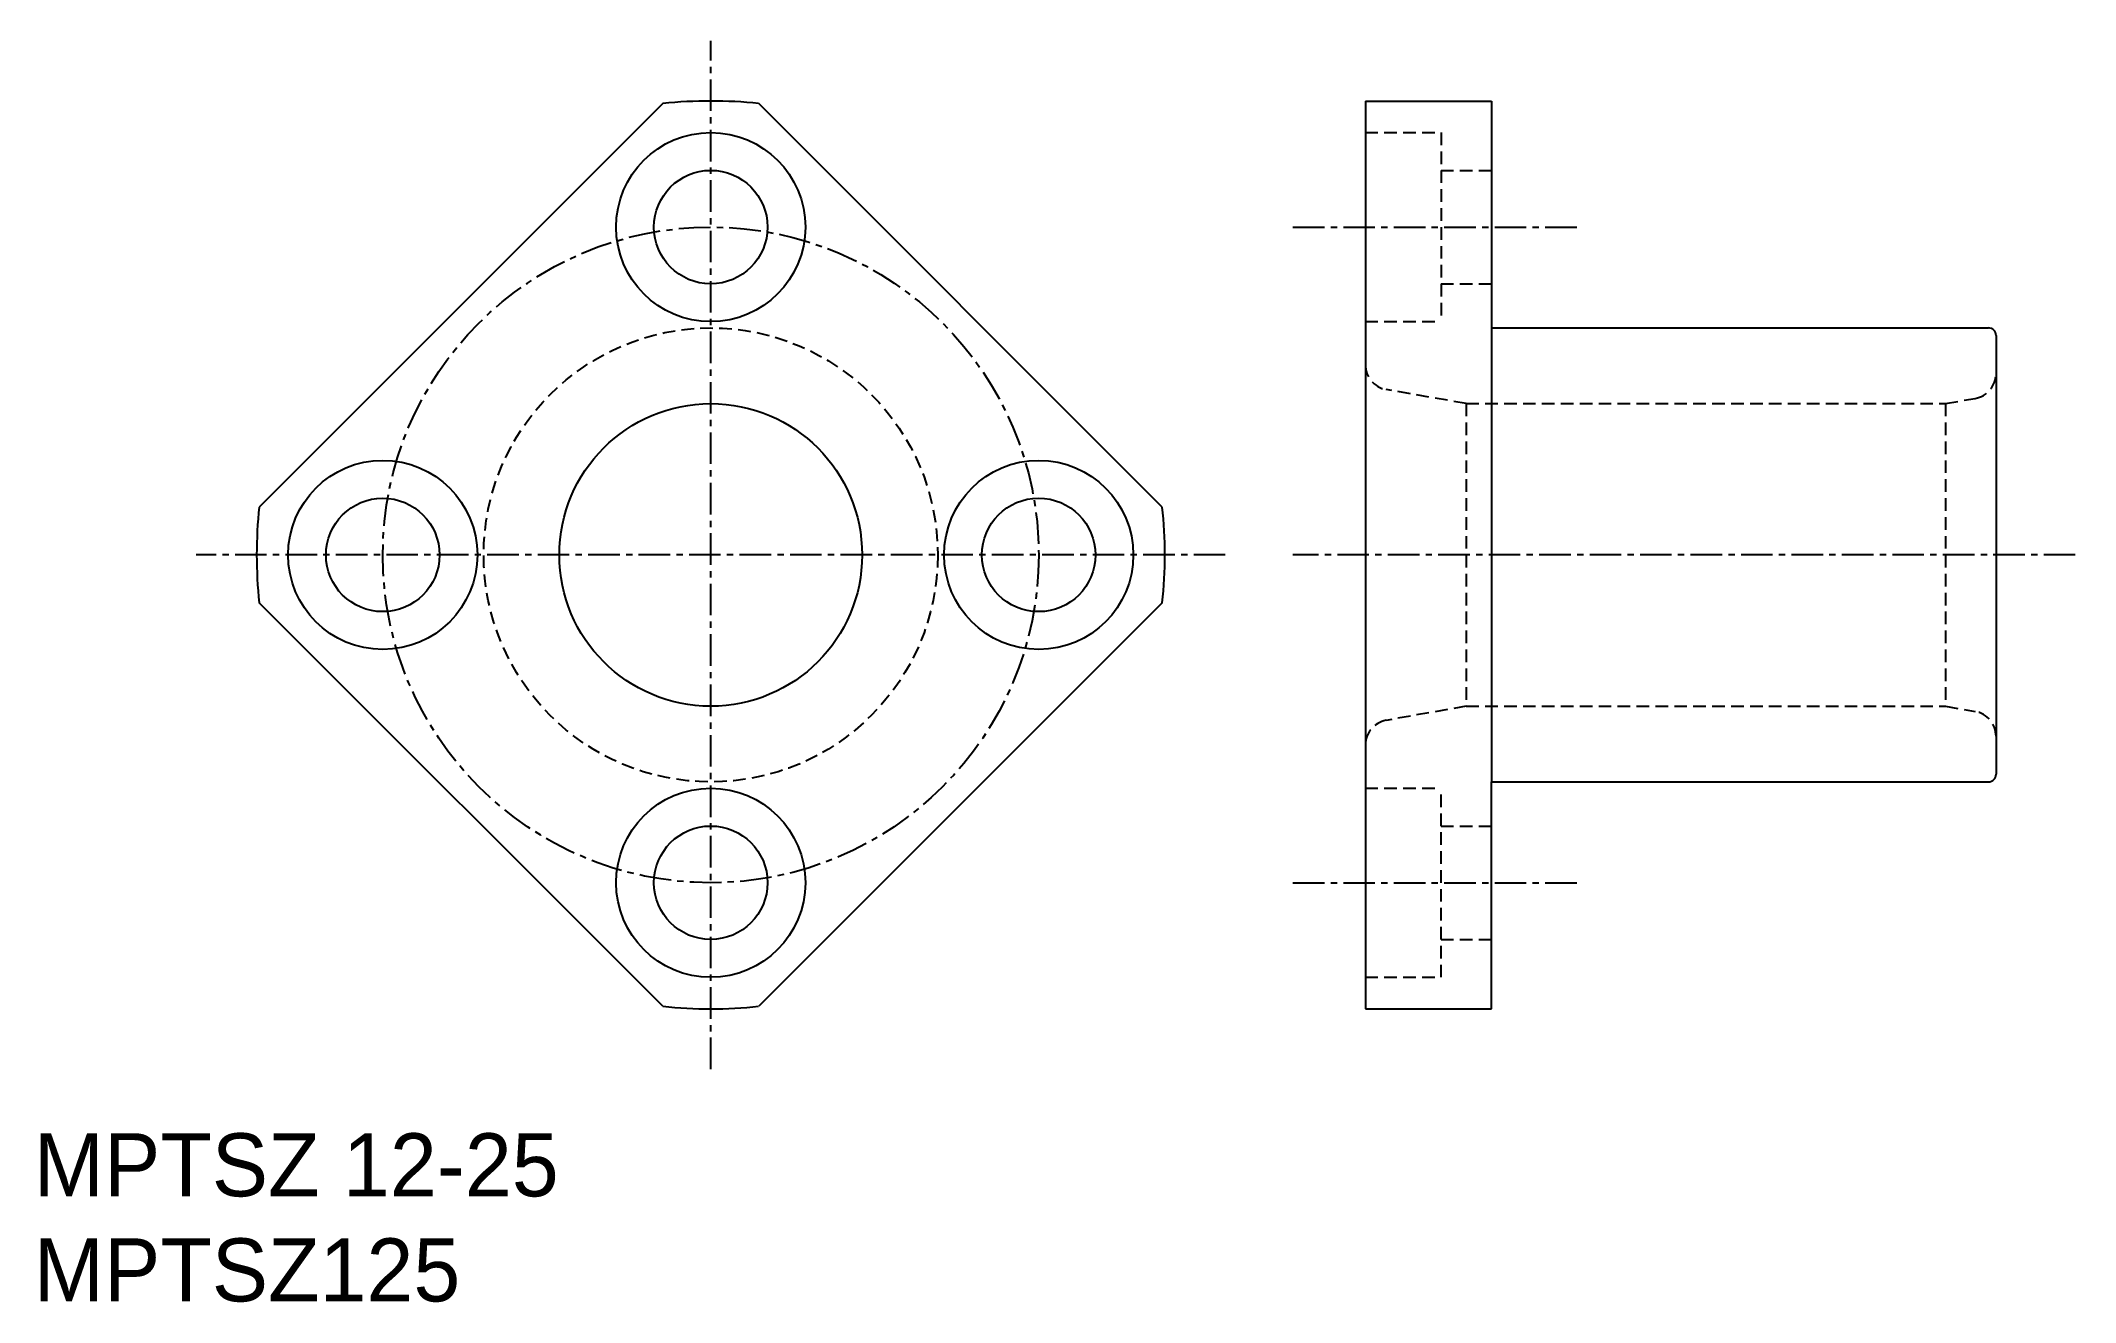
# Model space of a CAD drawing. Extents: x 46.9 to 127.6, y 86.6 to 136.6.
import ezdxf

# ---------------------------------------------------------------- set-up
doc = ezdxf.new("R2010")
doc.units = 0
doc.linetypes.add('CENTER', pattern=[2, 1.25, -0.25, 0.25, -0.25])
doc.linetypes.add('DASHED', pattern=[0.75, 0.5, -0.25])
doc.layers.get('0').update_dxf_attribs({"linetype": 'CONTINUOUS'})
doc.layers.add('CENTER', color=1, linetype='CENTER')

# ---------------------------------------------------------------- blocks, each defined once
blk = doc.blocks.new('A$C319A6117')
at = {"color": 3, "linetype": 'DASHED'}
for p, q in [((4, 6), (0.826, 6.56)), ((4, 6), (4, -6)), ((4, 6), (23, 6)), ((23, 6), (24.174, 6.207)), ((23, 6), (23, -6)), ((4, -6), (0.826, -6.56)), ((4, -6), (23, -6)), ((23, -6), (24.174, -6.207))]:
    blk.add_line(p, q, dxfattribs=at)
for centre, start, end in [((1, 7.544), 180, 260), ((24, 7.192), 280, 0), ((24, -7.192), 0, 80), ((1, -7.544), 100, 180)]:
    blk.add_arc(centre, 1, start, end, dxfattribs=at)

msp = doc.modelspace()

# ---------------------------------------------------------------- linework, layer by layer
at = {"color": 7, "linetype": 'CONTINUOUS'}
for p, q in [((71.576, 134.107), (55.576, 118.107)), ((91.375, 118.107), (75.375, 134.107)), ((99.423, 134.208), (99.423, 98.208)), ((99.423, 134.208), (104.423, 134.208)), ((104.423, 134.208), (104.423, 125.208)), ((104.423, 125.208), (124.123, 125.208)), ((104.423, 125.208), (104.423, 107.208)), ((124.423, 124.908), (124.423, 107.508)), ((71.576, 98.308), (55.576, 114.308)), ((91.375, 114.308), (75.375, 98.308)), ((104.423, 98.208), (104.423, 107.208)), ((104.423, 107.208), (124.123, 107.208)), ((99.423, 98.208), (104.423, 98.208))]:
    msp.add_line(p, q, dxfattribs=at)
at = {"color": 3, "linetype": 'DASHED'}
for p, q in [((99.423, 132.958), (102.423, 132.958)), ((102.423, 132.958), (102.423, 125.458)), ((102.423, 131.458), (104.423, 131.458)), ((102.423, 126.958), (104.423, 126.958)), ((99.423, 125.458), (102.423, 125.458)), ((99.423, 106.958), (102.423, 106.958)), ((102.423, 99.458), (102.423, 106.958)), ((102.423, 105.458), (104.423, 105.458)), ((102.423, 100.958), (104.423, 100.958)), ((99.423, 99.458), (102.423, 99.458))]:
    msp.add_line(p, q, dxfattribs=at)
at = {"color": 7, "linetype": 'CONTINUOUS'}
for centre, radius in [((73.475, 129.208), 3.75), ((73.475, 129.208), 2.25), ((73.475, 116.208), 6), ((60.475, 116.208), 3.75), ((86.475, 116.208), 3.75), ((60.475, 116.208), 2.25), ((86.475, 116.208), 2.25), ((73.475, 103.208), 3.75), ((73.475, 103.208), 2.25)]:
    msp.add_circle(centre, radius, dxfattribs=at)
at = {"color": 3, "linetype": 'DASHED'}
msp.add_circle((73.475, 116.208), 9, dxfattribs=at)
at = {"color": 7, "linetype": 'CONTINUOUS'}
for centre, radius, start, end in [((73.475, 116.208), 18, 83.94244, 96.05756), ((124.123, 124.908), 0.3, 360, 90), ((73.475, 116.208), 18, 173.94244, 186.05756), ((73.475, 116.208), 18, 353.94244, 6.05756), ((124.123, 107.508), 0.3, 270, 360), ((73.475, 116.208), 18, 263.94244, 276.05756)]:
    msp.add_arc(centre, radius, start, end, dxfattribs=at)
at = {"layer": 'CENTER', "color": 1, "linetype": 'CENTER'}
for p, q in [((73.475, 95.815), (73.475, 136.6)), ((73.475, 95.815), (73.475, 136.6)), ((96.551, 129.208), (107.822, 129.208)), ((93.868, 116.208), (53.082, 116.208)), ((93.868, 116.208), (53.082, 116.208)), ((127.565, 116.208), (96.551, 116.208)), ((96.551, 103.208), (107.822, 103.208))]:
    msp.add_line(p, q, dxfattribs=at)
msp.add_circle((73.475, 116.208), 13, dxfattribs=at)

# ---------------------------------------------------------------- block references
msp.add_blockref('A$C319A6117', (99.423, 116.208))

# ---------------------------------------------------------------- texts
at = {"color": 7, "linetype": 'CONTINUOUS'}
for s, p in [('MPTSZ 12-25', (46.641, 90.772)), ('MPTSZ125', (46.641, 86.605))]:
    msp.add_text(s, height=2.5, dxfattribs=at).set_placement(p)

doc.saveas('drawing.dxf')
